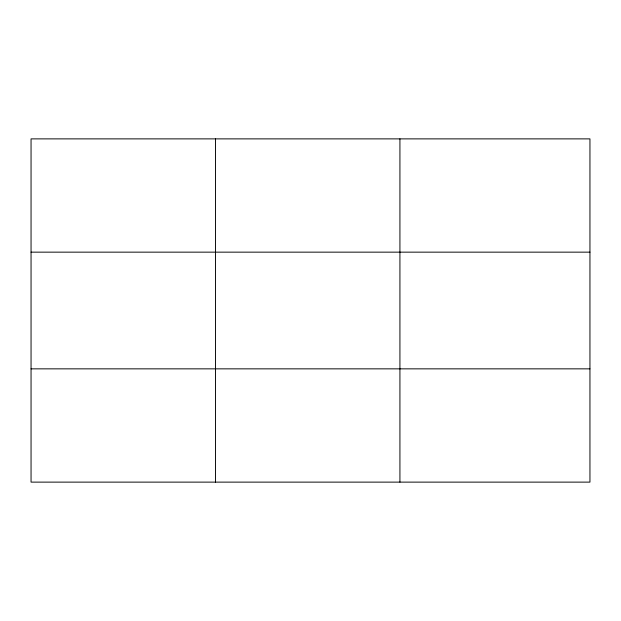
<?xml version="1.0" encoding="UTF-8"?>
<svg xmlns="http://www.w3.org/2000/svg" width="621" height="621" viewBox="0 0 621 621"><rect width="100%" height="100%" fill="white"/><g stroke="black" fill="none" stroke-linecap="round" stroke-linejoin="round"><path stroke-width="0.93" d="M215.487 482.121L215.487 138.879M399.924 482.121L399.924 138.879M589.95 252.149L589.95 138.879L31.05 138.879L31.05 482.121L589.95 482.121L589.95 252.149L31.05 252.149M31.05 368.851L589.95 368.851"/></g></svg>
